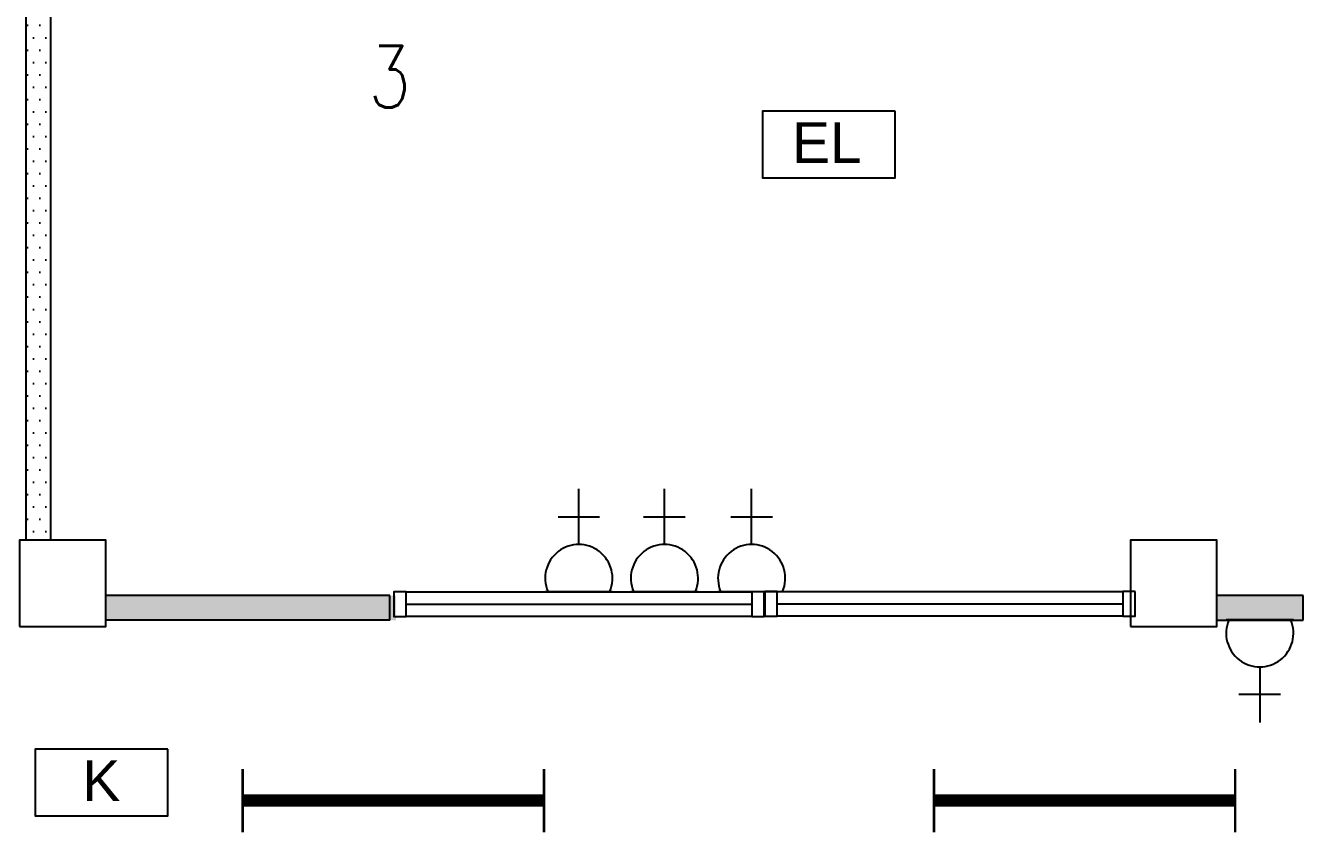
# Model space of a CAD drawing. Header units: inches. Extents: x -106706990 to 300603, y -86718466 to 1728185.
# Drawn here: x 138507 to 143683, y 45047 to 48318 of the extents above; entities that cross this region are included whole.
import ezdxf
from ezdxf.enums import TextEntityAlignment as Align

# ---------------------------------------------------------------- set-up
doc = ezdxf.new("R2010")
doc.units = ezdxf.units.IN
doc.header["$MEASUREMENT"] = 0
doc.linetypes.add('DASHED2', pattern=[0.375, 0.25, -0.125])
for name, color, linetype in [('A-ARR', 4, 'Continuous'), ('A-COLUMN', 3, 'Continuous'), ('A-HATCH', 8, 'Continuous'), ('A-PARTITION', 4, 'Continuous'), ('A-ROOMSYM', 3, 'Continuous'), ('A-TXTBOMBA', 7, 'Continuous'), ('A-WIN', 9, 'Continuous'), ('area', 3, 'Continuous'), ('ELECT', 6, 'Continuous'), ('elk_LAMPU', 6, 'Continuous'), ('lamb(new)', 5, 'Continuous')]:
    doc.layers.add(name, color=color, linetype=linetype)
doc.layers.get('area').off()
doc.layers.get('elk_LAMPU').off()
doc.styles.add('arial', font='arial.ttf')
doc.styles.add('style1', font='romans.shx', dxfattribs={"height": 750})
pattern_1 = [(0, (114889.653, -257331.384), (25, 50), [0, -50])]

# ---------------------------------------------------------------- blocks, each defined once
blk = doc.blocks.new('A$C58571686')
at = {"layer": 'A-WIN', "color": 8, "ltscale": 790000000.0}
for p, q in [((50, 100), (1450, 100)), ((1450, 0), (50, 0))]:
    blk.add_line(p, q, dxfattribs=at)
at = {"layer": 'A-WIN', "color": 8}
blk.add_line((50, 50), (1450, 50), dxfattribs=at)
for points in [[(50, 100), (0, 100), (0, 0), (50, 0)], [(1500, 100), (1450, 100), (1450, 0), (1500, 0)]]:
    blk.add_lwpolyline(points, close=True, dxfattribs=at)
blk = doc.blocks.new('YBC 136')
at = {"layer": 'lamb(new)'}
for points, const_width in [([(86612635.7, -1195077), (86612635.7, -1195333.2)], 10.2), ([(86613855.7, -1195077), (86613855.7, -1195333.2)], 10.2), ([(86612635.7, -1195205.1), (86613855.7, -1195205.1)], 50.8)]:
    blk.add_lwpolyline(points, dxfattribs=dict(at, const_width=const_width))
blk = doc.blocks.new('*U528')
at = {"layer": 'lamb(new)'}
blk.add_blockref('YBC 136', (-86613245.7, 1195205.1, -4.3), dxfattribs=at)
blk = doc.blocks.new('*U529')
at = {"layer": 'lamb(new)', "color": 0, "linetype": 'ByBlock', "lineweight": -2, "transparency": 16777216}
for p in [(0, 0), (2800, 0)]:
    blk.add_blockref('*U528', p, dxfattribs=at)
blk = doc.blocks.new('Elight')
at = {"layer": 'A-TXTBOMBA', "color": 6}
blk.add_lwpolyline([(86606267.2, -1196730.5), (86605730.7, -1196730.5), (86605730.7, -1197000.7), (86606267.2, -1197000.7)], close=True, dxfattribs=at)
at = {"layer": 'A-TXTBOMBA', "color": 6, "style": 'arial'}
blk.add_text('EL', height=164.84, dxfattribs=at).set_placement((86605850.2, -1196940.4))
blk = doc.blocks.new('EXITE')
at = {"layer": 'A-TXTBOMBA', "color": 3}
blk.add_lwpolyline([(86607836.1, -1196696.9), (86607299.6, -1196696.9), (86607299.6, -1196967.2), (86607836.1, -1196967.2)], close=True, dxfattribs=at)
at = {"layer": 'A-TXTBOMBA', "color": 3, "style": 'arial'}
blk.add_text('K', height=164.8, dxfattribs=at).set_placement((86607490.7, -1196906.9))
blk = doc.blocks.new('SOCKET(in)')
at = {"layer": 'ELECT', "color": 6}
for p, q in [((86605160, -1198079.2), (86605160, -1197854.2)), ((86605075.7, -1197966.7), (86605244.4, -1197966.7)), ((86605023.6, -1198269), (86605296.4, -1198269))]:
    blk.add_line(p, q, dxfattribs=at)
blk.add_arc((86605160, -1198215.6), 136.4, 336.9763, 203.0237, dxfattribs=at)

msp = doc.modelspace()

# ---------------------------------------------------------------- hatches: boundary and pattern name
at = {"layer": 'A-HATCH'}
h = msp.add_hatch(dxfattribs=at)
h.set_pattern_fill('DOTS', color=8, scale=800)
h.set_pattern_definition(pattern_1)
h.paths.add_polyline_path([(138507.8, 46234.7), (138607.8, 46234.7), (138607.8, 50409.7), (138507.8, 50409.7)])
h = msp.add_hatch(dxfattribs=at)
h.set_pattern_fill('DOTS', color=8, scale=800)
h.set_pattern_definition(pattern_1)
h.paths.add_polyline_path([(144682.8, 50409.7), (144582.8, 50409.7), (144582.8, 46059.7), (144682.8, 46059.7)])
h.paths.add_polyline_path([(144682.8, 46059.7), (144582.8, 46059.7), (144582.8, 45909.7), (144682.8, 45909.7)])
h.paths.add_polyline_path([(138832.8, 46009.7), (138832.8, 45909.7), (140007.8, 45909.7), (140007.8, 46009.7)])
h.paths.add_polyline_path([(143332.8, 46009.7), (143332.8, 45909.7), (143682.8, 45909.7), (143682.8, 46009.7)])

# ---------------------------------------------------------------- linework, layer by layer
at = {"color": 8}
msp.add_line((139982.8, 45909.7), (139982.8, 46009.7), dxfattribs=at)
at = {"layer": 'A-COLUMN', "color": 8}
for points in [[(138482.8, 45884.7), (138832.8, 45884.7), (138832.8, 46234.7), (138482.8, 46234.7)], [(142982.8, 45884.7), (143332.8, 45884.7), (143332.8, 46234.7), (142982.8, 46234.7)]]:
    msp.add_lwpolyline(points, close=True, dxfattribs=at)
at = {"layer": 'A-PARTITION', "color": 8}
for p, q in [((138507.8, 50409.7), (138507.8, 46234.7)), ((138607.8, 50409.7), (138607.8, 46234.7)), ((139982.8, 46009.7), (138832.8, 46009.7)), ((143682.8, 46009.7), (143332.8, 46009.7)), ((143682.8, 45909.7), (143682.8, 46009.7)), ((139982.8, 45909.7), (138832.8, 45909.7)), ((143332.8, 45909.7), (143682.8, 45909.7))]:
    msp.add_line(p, q, dxfattribs=at)

# ---------------------------------------------------------------- block references
at = {"layer": 'A-ARR', "color": 8}
for p in [(139999.5, 45925.5), (141501.4, 45926.1)]:
    msp.add_blockref('A$C58571686', p, dxfattribs=at)
at = {"layer": 'area'}
for name, p in [('Elight', (-86464238.2, 1244701.9)), ('EXITE', (-86468753.1, 1242084.8))]:
    msp.add_blockref(name, p, dxfattribs=at)
at = {"layer": 'elk_LAMPU', "color": 0, "linetype": 'DASHED2', "lineweight": 18}
for p in [(-86464411.8, 1244295.6), (-86464064.9, 1244295.6), (-86463711.8, 1244295.6)]:
    msp.add_blockref('SOCKET(in)', p, dxfattribs=at)
at = {"layer": 'elk_LAMPU', "color": 0, "linetype": 'DASHED2', "lineweight": 18, "rotation": 180}
msp.add_blockref('SOCKET(in)', (86748666.5, -1152358.2), dxfattribs=at)
at = {"layer": 'lamb(new)'}
msp.add_blockref('*U529', (139996.8, 45179.8, 4.3), dxfattribs=at)

# ---------------------------------------------------------------- texts
at = {"layer": 'A-ROOMSYM', "color": 8, "style": 'style1', "width": 0.8}
msp.add_text('3', height=250, dxfattribs=at).set_placement((139981.8, 47985.4), align=Align.CENTER)

doc.saveas('drawing.dxf')
